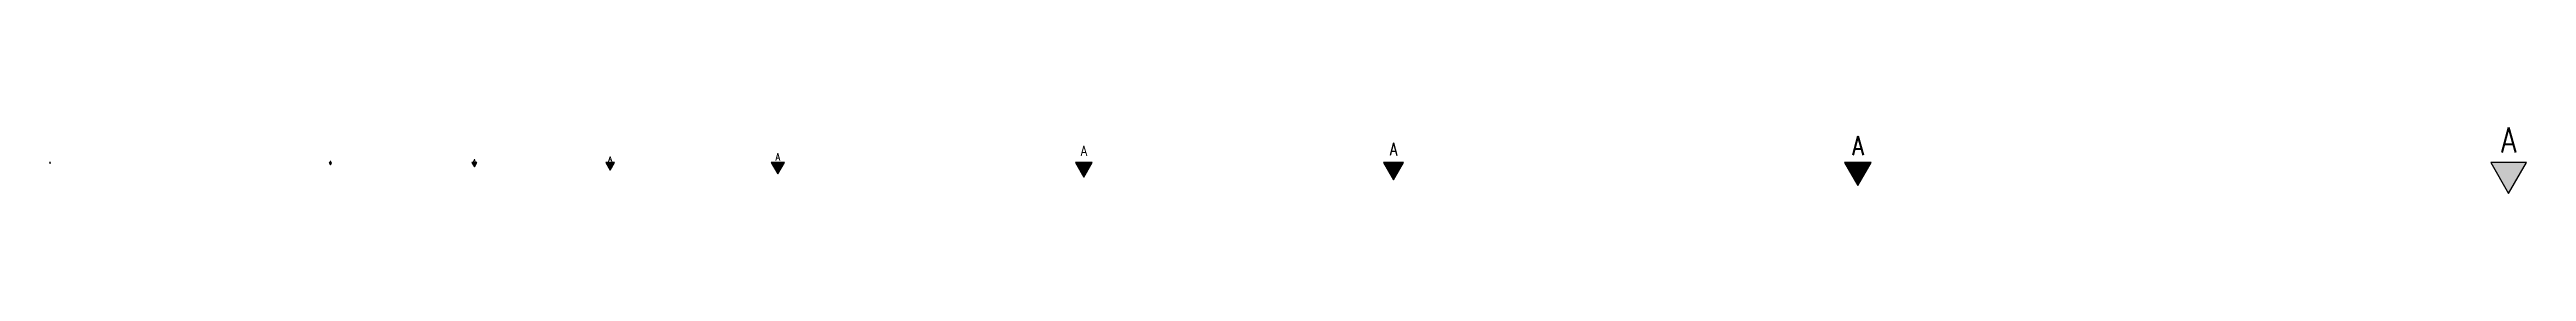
# Model space of a CAD drawing. Header units: millimetres. Extents: x 20588 to 267277, y 8853 to 162867.
# Drawn here: x 20589 to 40295, y 82403 to 82928 of the extents above; entities that cross this region are included whole.
import ezdxf

# ---------------------------------------------------------------- set-up
doc = ezdxf.new("R2010")
doc.units = ezdxf.units.MM
doc.header["$MEASUREMENT"] = 0
doc.layers.add('Ano_Tag_Face', color=95, linetype='Continuous')
doc.layers.add('Hth_Section tag', color=204, linetype='Continuous')
doc.styles.add('Jwalant', font='romans.shx', dxfattribs={"width": 0.8})

# ---------------------------------------------------------------- blocks, each defined once
blk = doc.blocks.new('Orientation Tag')
at = {"layer": 'Hth_Section tag'}
h = blk.add_hatch(color=256, dxfattribs=at)
h.dxf.hatch_style = 1
h.paths.add_polyline_path([(-7377, 5901), (-7797, 5901), (-7587, 5537)])
at = {"elevation": 0}
blk.add_lwpolyline([(-7377, 5901), (-7797, 5901), (-7587, 5537)], close=True, dxfattribs=at)

msp = doc.modelspace()

# ---------------------------------------------------------------- block references
at = {"layer": 'Ano_Tag_Face'}
for p, xscale, yscale, zscale in [((20743.3, 82531.9, 0), 0.01979541190015507, 0.01979541190015507, 0.01979541190015507), ((23176.8, 82373.9, 0), 0.04657743976506364, 0.04657743976506364, 0.04657743976506364), ((24653.8, 82116.1, 0), 0.09026553159713523, 0.09026553159713523, 0.09026553159713523), ((26334.7, 81649, 0), 0.1694172979514393, 0.1694172979514393, 0.1694172979514393), ((28257.4, 81191.2, 0), 0.2469999970132446, 0.2469999970132446, 0.2469999970132446), ((31235, 80769.3, 0), 0.3184947409854706, 0.3184947409854706, 0.3184947409854706), ((34124.6, 80437.7, 0), 0.3746996952770644, 0.3746996952770644, 0.3746996952770644), ((38784.3, 79686.7, 0), 0.5019658613096463, 0.5019658613096463, 0.5019658613096463), ((45286.6, 78656.5, 0), 0.67654756125566, 0.67654756125566, 0.67654756125566)]:
    msp.add_blockref('Orientation Tag', p, dxfattribs=dict(at, xscale=xscale, yscale=yscale, zscale=zscale))

# ---------------------------------------------------------------- texts
at = {"layer": 'Ano_Tag_Face', "attachment_point": 2, "style": 'Jwalant'}
for width, insert, char_height in [(147.964, (28818.6, 82781.8), 80), (147.964, (31281.8, 82805.3), 100), (147.964, (34976, 82858.5), 150), (213.726, (40153.6, 82928.2), 200), (6.576, (20593.1, 82654.8), 4.25), (6.576, (22823.4, 82663), 10), (13.152, (23969, 82676.4), 20), (26.305, (25049.4, 82697.7), 40), (39.457, (26383.4, 82725), 60)]:
    msp.add_mtext_dynamic_manual_height_columns('A', width=width, gutter_width=12.5, heights=[0], dxfattribs=dict(at, insert=insert, char_height=char_height))

doc.saveas('drawing.dxf')
